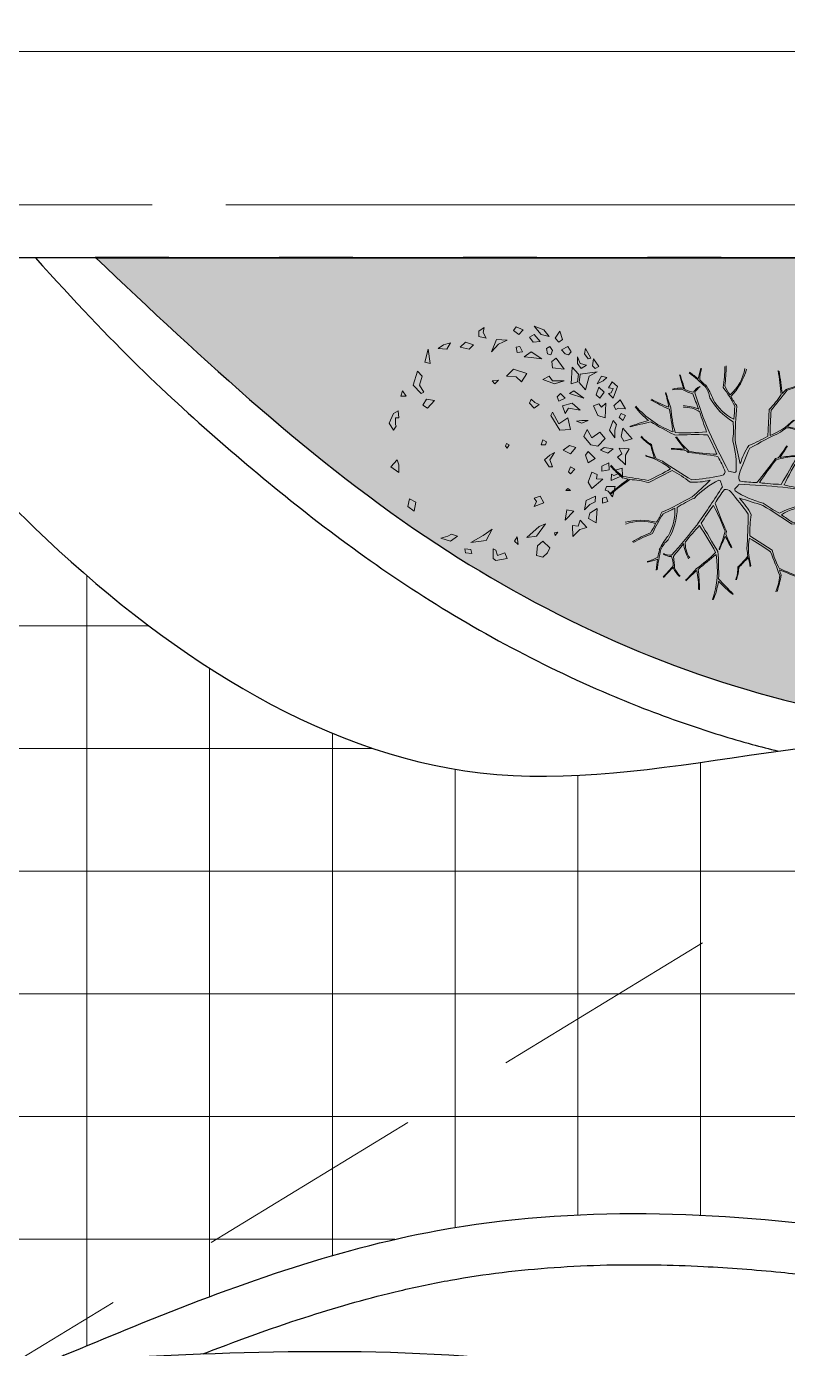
# Model space of a CAD drawing. Header units: inches. Extents: x -12 to 20935469, y -1604 to 24729220.
# Drawn here: x 20833690 to 20833764.4, y 24710626.2 to 24710755.5 of the extents above; entities that cross this region are included whole.
import ezdxf

# ---------------------------------------------------------------- set-up
doc = ezdxf.new("R2010")
doc.units = ezdxf.units.IN
doc.header["$LTSCALE"] = 0.03
doc.header["$MEASUREMENT"] = 0
for name, pattern in [('ACAD_ISO03W100', [30, 12, -18]), ('ACAD_ISO08W100', [36, 24, -3, 6, -3]), ('DASHED2', [0.375, 0.25, -0.125])]:
    doc.linetypes.add(name, pattern=pattern)
for name, color, linetype, lineweight in [('dimension', 250, 'Continuous', 0), ('Dot', 253, 'Continuous', 0), ('green_.25', 82, 'Continuous', 0), ('Grid Line', 252, 'Continuous', 18), ('Hatch', 253, 'Continuous', 15), ('hatch-1', 253, 'Continuous', 5), ('ILLUSTR-TREE', 74, 'Continuous', 0), ('wind.', 150, 'Continuous', 20)]:
    doc.layers.add(name, color=color, linetype=linetype, lineweight=lineweight)

# ---------------------------------------------------------------- blocks, each defined once
blk = doc.blocks.new('fff')
at = {"layer": 'Grid Line', "color": 252, "linetype": 'ACAD_ISO08W100', "lineweight": 9, "ltscale": 80, "true_color": 0x939598}
blk.add_line((20833096.95, 24724010.75), (20830726.15, 24724010.75), dxfattribs=at)
blk = doc.blocks.new('GRN1')
at = {"layer": 'ILLUSTR-TREE', "true_color": 0x30441d}
h = blk.add_hatch(color=89, dxfattribs=at)
h.paths.add_polyline_path([(0.2571, -0.0526), (0.2603, -0.0695), (0.2735, -0.0695), (0.2817, -0.0569), (0.2702, -0.059)])
h.paths.add_polyline_path([(0.2406, -0.0821), (0.2308, -0.0927), (0.2357, -0.1137), (0.2472, -0.1011)])
h.paths.add_polyline_path([(0.1897, 0.2148), (0.1848, 0.2064), (0.1914, 0.2), (0.2078, 0.2021)])
h.paths.add_polyline_path([(0.193, 0.1853), (0.1848, 0.1727), (0.1963, 0.1642), (0.2127, 0.1642), (0.1963, 0.1706)])
h.paths.add_polyline_path([(0.1864, 0.1053), (0.2012, 0.1032), (0.2094, 0.1137), (0.1831, 0.1327)])
h.paths.add_polyline_path([(0.2603, 0.0969), (0.2653, 0.0779), (0.285, 0.0611), (0.2768, 0.0842)])
h.paths.add_polyline_path([(0.2078, 0.08), (0.2242, 0.0547), (0.2127, 0.0379), (0.2111, 0.0547)])
h.paths.add_polyline_path([(0.2521, -0.0021), (0.2538, -0.0274), (0.2242, -0.04), (0.2423, -0.0232)])
h.paths.add_polyline_path([(0.2653, 0.0253), (0.2751, 0.0126), (0.2833, 0.019), (0.2768, 0.0358)])
h.paths.add_polyline_path([(0.2373, 0.0274), (0.2357, 0.019), (0.2226, 0.0211), (0.2242, 0.0337)])
h.paths.add_polyline_path([(0.2488, 0.0758), (0.2472, 0.059), (0.2587, 0.0505), (0.2653, 0.0611)])
h.paths.add_polyline_path([(0.2094, 0.1958), (0.2078, 0.1895), (0.2193, 0.1811), (0.2324, 0.1832)])
h.paths.add_polyline_path([(0.2291, 0.1263), (0.2193, 0.1348), (0.2176, 0.1432), (0.2242, 0.1495), (0.2373, 0.1411)])
h.paths.add_polyline_path([(0.2373, 0.099), (0.2275, 0.1053), (0.2176, 0.1011), (0.2193, 0.0927), (0.2324, 0.0905)])
h.paths.add_polyline_path([(0.2538, 0.1284), (0.2472, 0.12), (0.2571, 0.1116), (0.2735, 0.1221)])
h.paths.add_polyline_path([(0.1963, -0.1853), (0.1996, -0.1979), (0.2308, -0.1895)])
h.paths.add_polyline_path([(0.2456, -0.1369), (0.2308, -0.1453), (0.2324, -0.1663), (0.2406, -0.1537)])
h.paths.add_polyline_path([(0.0402, 0.1474), (0.0386, 0.1221), (0.0731, 0.1011), (0.0813, 0.1053), (0.0534, 0.12), (0.0682, 0.1411)])
h.paths.add_polyline_path([(0.0731, 0.278), (0.0616, 0.2716), (0.0698, 0.2632), (0.078, 0.2674)])
h.paths.add_polyline_path([(-0.2275, -0.0884), (-0.2226, -0.0526), (-0.1963, -0.0379), (-0.2111, -0.059)])
h.paths.add_polyline_path([(0.0205, 0.2527), (0.0386, 0.24), (0.0616, 0.2485), (0.0517, 0.2569), (0.0386, 0.2527)])
h.paths.add_polyline_path([(-0.2406, 0.099), (-0.2242, 0.0821), (-0.2357, 0.0695), (-0.2587, 0.0674), (-0.262, 0.0821), (-0.2521, 0.0927)])
h.paths.add_polyline_path([(-0.2324, 0.0232), (-0.2242, 0.0147), (-0.2143, 0.0211)])
h.paths.add_polyline_path([(-0.1307, 0.2358), (-0.1344, 0.2232), (-0.1226, 0.2231), (-0.1198, 0.2319)])
h.paths.add_polyline_path([(-0.1039, 0.2299), (-0.106, 0.2367), (-0.1191, 0.2474), (-0.0951, 0.2536), (-0.0951, 0.2327)])
h.paths.add_polyline_path([(-0.0555, 0.2396), (-0.0585, 0.2217), (-0.0467, 0.2215), (-0.0384, 0.2388)])
h.paths.add_polyline_path([(-0.0771, 0.224), (-0.1, 0.1981), (-0.0846, 0.1897), (-0.0609, 0.1985), (-0.0663, 0.2109), (-0.0766, 0.2096)])
h.paths.add_polyline_path([(-0.216, 0.0442), (-0.2127, 0.0674), (-0.1831, 0.0884), (-0.1897, 0.0737)])
h.paths.add_polyline_path([(-0.1421, 0.0611), (-0.1339, 0.0842), (-0.1174, 0.0758), (-0.1224, 0.0611), (-0.1306, 0.0674)])
h.paths.add_polyline_path([(-0.1812, 0.2081), (-0.1707, 0.1899), (-0.1581, 0.1935), (-0.1472, 0.2104)])
h.paths.add_polyline_path([(-0.2132, 0.1534), (-0.187, 0.1527), (-0.1886, 0.166), (-0.1749, 0.1708), (-0.1924, 0.186), (-0.1969, 0.1696)])
h.paths.add_polyline_path([(-0.15, 0.1808), (-0.1283, 0.1846), (-0.118, 0.2068), (-0.1309, 0.2058), (-0.1372, 0.1936)])
h.paths.add_polyline_path([(-0.1536, 0.1558), (-0.1749, 0.1348), (-0.1503, 0.139)])
h.paths.add_polyline_path([(-0.1043, 0.1474), (-0.1043, 0.1369), (-0.0994, 0.1411)])
h.paths.add_polyline_path([(-0.2028, 0.1179), (-0.2111, 0.1116), (-0.2045, 0.1095)])
h.paths.add_polyline_path([(-0.0205, 0.099), (-0.032, 0.0863), (-0.0485, 0.0969), (-0.0485, 0.1053), (-0.032, 0.099), (-0.014, 0.1095)])
h.paths.add_polyline_path([(0.0189, 0.2295), (0.0008, 0.2127), (0.0041, 0.1958), (0.0238, 0.179), (0.0402, 0.1874), (0.0205, 0.1979), (0.0337, 0.2169)])
h.paths.add_polyline_path([(-0.0287, 0.2064), (-0.0386, 0.1895), (-0.0205, 0.1832), (-0.0123, 0.1895)])
h.paths.add_polyline_path([(-0.0534, 0.1579), (-0.0649, 0.1474), (-0.06, 0.1432), (-0.0485, 0.1474)])
h.paths.add_polyline_path([(0.0178, 0.294), (0.0123, 0.2737), (0.0238, 0.2674), (0.0435, 0.2716)])
h.paths.add_polyline_path([(-0.0435, 0.278), (-0.0255, 0.259), (-0.0172, 0.2695), (-0.0041, 0.2632), (-0.0057, 0.2864), (-0.0205, 0.278)])
h.paths.add_polyline_path([(-0.0808, 0.244), (-0.0685, 0.2712), (-0.0515, 0.2704), (-0.056, 0.254), (-0.0646, 0.2603), (-0.0686, 0.2503), (-0.0653, 0.2447)])
h.paths.add_polyline_path([(0.0041, 0.0021), (-0.0041, -0.0021), (0.0008, -0.0063), (0.0074, -0.0042)])
h.paths.add_polyline_path([(0.0041, 0.0884), (0.0107, 0.0905), (0.0156, 0.0821), (0.0041, 0.0779)])
h.paths.add_polyline_path([(-0.0025, 0.16), (-0.0172, 0.1474), (-0.009, 0.1306), (0.0025, 0.1453)])
h.paths.add_polyline_path([(-0.0057, 0.2485), (-0.0156, 0.2358), (-0.009, 0.219), (-0.0025, 0.2274)])
h.paths.add_polyline_path([(0.0616, 0.1895), (0.055, 0.1748), (0.06, 0.1621), (0.0616, 0.1748)])
h.paths.add_polyline_path([(0.1634, 0.2337), (0.1552, 0.2253), (0.1486, 0.2106), (0.1667, 0.2211)])
h.paths.add_polyline_path([(0.1552, 0.1327), (0.1486, 0.1095), (0.1585, 0.0821), (0.1667, 0.0969), (0.1552, 0.1053)])
h.paths.add_polyline_path([(0.0994, 0.0737), (0.0912, 0.0611), (0.1027, 0.0505), (0.1125, 0.0547), (0.1043, 0.0632)])
h.paths.add_polyline_path([(0.1569, -0.0232), (0.1486, -0.0316), (0.1552, -0.0379)])
h.paths.add_polyline_path([(0.1536, 0.0316), (0.1651, 0.019), (0.1667, -0.0042), (0.1831, 0.0126), (0.1733, 0.0442)])
h.paths.add_polyline_path([(0.1027, 0.2316), (0.0682, 0.2295), (0.0731, 0.2127), (0.0961, 0.2021), (0.101, 0.2148), (0.0928, 0.2211)])
h.paths.add_polyline_path([(0.1289, 0.2274), (0.1142, 0.2169), (0.1224, 0.2085), (0.1404, 0.2148)])
h.paths.add_polyline_path([(0.0862, 0.1706), (0.0912, 0.1432), (0.078, 0.1348), (0.0961, 0.1284), (0.1027, 0.1516)])
h.paths.add_polyline_path([(0.1339, 0.1832), (0.1667, 0.1916), (0.1766, 0.2106), (0.1716, 0.1706), (0.1519, 0.1685)])
h.paths.add_polyline_path([(0.1257, 0.1453), (0.1142, 0.179), (0.1322, 0.1558)])
h.paths.add_polyline_path([(0.1536, 0.1642), (0.1486, 0.1495), (0.1881, 0.1516), (0.1716, 0.1663)])
h.paths.add_polyline_path([(0.1142, 0.1348), (0.1076, 0.12), (0.1174, 0.1158), (0.1257, 0.1242)])
h.paths.add_polyline_path([(0.0879, 0.2548), (0.0912, 0.2611), (0.0895, 0.278), (0.1109, 0.2653), (0.0961, 0.2506)])
h.paths.add_polyline_path([(0.1142, 0.2485), (0.1421, 0.259), (0.1536, 0.2464), (0.1388, 0.2379), (0.1371, 0.2485), (0.1273, 0.2443), (0.1257, 0.2379)])
h.paths.add_polyline_path([(-0.2521, -0.0084), (-0.2653, -0.0021), (-0.2702, -0.0295), (-0.2653, -0.0358), (-0.2423, -0.0358), (-0.2456, -0.0295), (-0.2587, -0.0253)])
h.paths.add_polyline_path([(-0.2538, -0.0863), (-0.2439, -0.0884), (-0.2423, -0.1032), (-0.2521, -0.1011)])
h.paths.add_polyline_path([(0.055, -0.2822), (0.0386, -0.2716), (0.0485, -0.2653), (0.0517, -0.2674), (0.0682, -0.2674), (0.0682, -0.259), (0.0846, -0.2611), (0.078, -0.2716)])
h.paths.add_polyline_path([(-0.1322, -0.219), (-0.1536, -0.2232), (-0.1421, -0.2379), (-0.124, -0.2337)])
h.paths.add_polyline_path([(-0.2176, -0.16), (-0.2242, -0.1369), (-0.2127, -0.12), (-0.2078, -0.1348), (-0.2127, -0.1432)])
h.paths.add_polyline_path([(-0.0485, -0.278), (-0.0616, -0.259), (-0.0435, -0.259), (-0.032, -0.2632)])
h.paths.add_polyline_path([(0.1289, -0.2), (0.1257, -0.2064), (0.1454, -0.2253), (0.1782, -0.2148), (0.1667, -0.2043), (0.1454, -0.2106)])
h.paths.add_polyline_path([(0.1191, -0.2548), (0.1322, -0.2506), (0.1191, -0.2422)])
h.paths.add_polyline_path([(0.1092, -0.1748), (0.0912, -0.1916), (0.0977, -0.2021), (0.1125, -0.1937)])
at = {"layer": 'ILLUSTR-TREE', "color": 89, "true_color": 0x30441d}
for p, q in [((-0.0057, 0.2864), (-0.0205, 0.278)), ((-0.0041, 0.2632), (-0.0057, 0.2864)), ((0.0178, 0.294), (0.0123, 0.2737)), ((0.0435, 0.2716), (0.0178, 0.294)), ((-0.1191, 0.2474), (-0.0951, 0.2536)), ((-0.0951, 0.2536), (-0.0951, 0.2327)), ((-0.0808, 0.244), (-0.0685, 0.2712)), ((-0.0646, 0.2603), (-0.0686, 0.2503)), ((-0.0685, 0.2712), (-0.0515, 0.2704)), ((-0.056, 0.254), (-0.0646, 0.2603)), ((-0.0515, 0.2704), (-0.056, 0.254)), ((-0.0205, 0.278), (-0.0435, 0.278)), ((-0.0435, 0.278), (-0.0255, 0.259)), ((-0.0255, 0.259), (-0.0172, 0.2695)), ((-0.0172, 0.2695), (-0.0041, 0.2632)), ((0.0123, 0.2737), (0.0238, 0.2674)), ((0.0386, 0.2527), (0.0205, 0.2527)), ((0.0205, 0.2527), (0.0386, 0.24)), ((0.0238, 0.2674), (0.0435, 0.2716)), ((0.0517, 0.2569), (0.0386, 0.2527)), ((0.0616, 0.2485), (0.0517, 0.2569)), ((0.0731, 0.278), (0.0616, 0.2716)), ((0.0616, 0.2716), (0.0698, 0.2632)), ((0.0698, 0.2632), (0.078, 0.2674)), ((0.078, 0.2674), (0.0731, 0.278)), ((0.0879, 0.2548), (0.0912, 0.2611)), ((0.0961, 0.2506), (0.0879, 0.2548)), ((0.0895, 0.278), (0.1109, 0.2653)), ((0.0912, 0.2611), (0.0895, 0.278)), ((0.1109, 0.2653), (0.0961, 0.2506)), ((0.1142, 0.2485), (0.1421, 0.259)), ((0.1421, 0.259), (0.1536, 0.2464)), ((-0.1307, 0.2358), (-0.1344, 0.2232)), ((-0.1344, 0.2232), (-0.1226, 0.2231)), ((-0.1198, 0.2319), (-0.1307, 0.2358)), ((-0.1226, 0.2231), (-0.1198, 0.2319)), ((-0.106, 0.2367), (-0.1191, 0.2474)), ((-0.1039, 0.2299), (-0.106, 0.2367)), ((-0.0951, 0.2327), (-0.1039, 0.2299)), ((-0.0771, 0.224), (-0.1, 0.1981)), ((-0.0653, 0.2447), (-0.0808, 0.244)), ((-0.0766, 0.2096), (-0.0771, 0.224)), ((-0.0686, 0.2503), (-0.0653, 0.2447)), ((-0.0555, 0.2396), (-0.0585, 0.2217)), ((-0.0585, 0.2217), (-0.0467, 0.2215)), ((-0.0384, 0.2388), (-0.0555, 0.2396)), ((-0.0467, 0.2215), (-0.0384, 0.2388)), ((-0.0057, 0.2485), (-0.0156, 0.2358)), ((-0.0156, 0.2358), (-0.009, 0.219)), ((-0.009, 0.219), (-0.0025, 0.2274)), ((-0.0025, 0.2274), (-0.0057, 0.2485)), ((0.0189, 0.2295), (0.0008, 0.2127)), ((0.0337, 0.2169), (0.0189, 0.2295)), ((0.0386, 0.24), (0.0616, 0.2485)), ((0.1027, 0.2316), (0.0682, 0.2295)), ((0.0682, 0.2295), (0.0731, 0.2127)), ((0.0928, 0.2211), (0.1027, 0.2316)), ((0.101, 0.2148), (0.0928, 0.2211)), ((0.1257, 0.2379), (0.1142, 0.2485)), ((0.1289, 0.2274), (0.1142, 0.2169)), ((0.1273, 0.2443), (0.1257, 0.2379)), ((0.1371, 0.2485), (0.1273, 0.2443)), ((0.1404, 0.2148), (0.1289, 0.2274)), ((0.1388, 0.2379), (0.1371, 0.2485)), ((0.1536, 0.2464), (0.1388, 0.2379)), ((0.1552, 0.2253), (0.1486, 0.2106)), ((0.1486, 0.2106), (0.1667, 0.2211)), ((0.1634, 0.2337), (0.1552, 0.2253)), ((0.1667, 0.2211), (0.1634, 0.2337)), ((-0.1472, 0.2104), (-0.1812, 0.2081)), ((-0.1812, 0.2081), (-0.1707, 0.1899)), ((-0.1707, 0.1899), (-0.1581, 0.1935)), ((-0.1581, 0.1935), (-0.1472, 0.2104)), ((-0.1372, 0.1936), (-0.15, 0.1808)), ((-0.1309, 0.2058), (-0.1372, 0.1936)), ((-0.118, 0.2068), (-0.1309, 0.2058)), ((-0.1283, 0.1846), (-0.118, 0.2068)), ((-0.1, 0.1981), (-0.0846, 0.1897)), ((-0.0846, 0.1897), (-0.0609, 0.1985)), ((-0.0663, 0.2109), (-0.0766, 0.2096)), ((-0.0609, 0.1985), (-0.0663, 0.2109)), ((-0.0287, 0.2064), (-0.0386, 0.1895)), ((-0.0386, 0.1895), (-0.0205, 0.1832)), ((-0.0123, 0.1895), (-0.0287, 0.2064)), ((-0.0205, 0.1832), (-0.0123, 0.1895)), ((0.0008, 0.2127), (0.0041, 0.1958)), ((0.0041, 0.1958), (0.0238, 0.179)), ((0.0205, 0.1979), (0.0337, 0.2169)), ((0.0402, 0.1874), (0.0205, 0.1979)), ((0.0616, 0.1895), (0.055, 0.1748)), ((0.0616, 0.1748), (0.0616, 0.1895)), ((0.0731, 0.2127), (0.0961, 0.2021)), ((0.0961, 0.2021), (0.101, 0.2148)), ((0.1142, 0.2169), (0.1224, 0.2085)), ((0.1224, 0.2085), (0.1404, 0.2148)), ((0.1339, 0.1832), (0.1667, 0.1916)), ((0.1667, 0.1916), (0.1766, 0.2106)), ((0.1766, 0.2106), (0.1716, 0.1706)), ((0.1897, 0.2148), (0.1848, 0.2064)), ((0.1848, 0.2064), (0.1914, 0.2)), ((0.2078, 0.2021), (0.1897, 0.2148)), ((0.1914, 0.2), (0.2078, 0.2021)), ((0.2094, 0.1958), (0.2078, 0.1895)), ((0.2078, 0.1895), (0.2193, 0.1811)), ((0.2324, 0.1832), (0.2094, 0.1958)), ((-0.1969, 0.1696), (-0.2132, 0.1534)), ((-0.1924, 0.186), (-0.1969, 0.1696)), ((-0.1749, 0.1708), (-0.1924, 0.186)), ((-0.1886, 0.166), (-0.1749, 0.1708)), ((-0.187, 0.1527), (-0.1886, 0.166)), ((-0.15, 0.1808), (-0.1283, 0.1846)), ((-0.0534, 0.1579), (-0.0649, 0.1474)), ((-0.0485, 0.1474), (-0.0534, 0.1579)), ((-0.0025, 0.16), (-0.0172, 0.1474)), ((0.0025, 0.1453), (-0.0025, 0.16)), ((0.0238, 0.179), (0.0402, 0.1874)), ((0.055, 0.1748), (0.06, 0.1621)), ((0.06, 0.1621), (0.0616, 0.1748)), ((0.1027, 0.1516), (0.0862, 0.1706)), ((0.0862, 0.1706), (0.0912, 0.1432)), ((0.1142, 0.179), (0.1322, 0.1558)), ((0.1257, 0.1453), (0.1142, 0.179)), ((0.1519, 0.1685), (0.1339, 0.1832)), ((0.1536, 0.1642), (0.1486, 0.1495)), ((0.1716, 0.1706), (0.1519, 0.1685)), ((0.1716, 0.1663), (0.1536, 0.1642)), ((0.1881, 0.1516), (0.1716, 0.1663)), ((0.193, 0.1853), (0.1848, 0.1727)), ((0.1848, 0.1727), (0.1963, 0.1642)), ((0.1963, 0.1706), (0.193, 0.1853)), ((0.2127, 0.1642), (0.1963, 0.1706)), ((0.1963, 0.1642), (0.2127, 0.1642)), ((0.2193, 0.1811), (0.2324, 0.1832)), ((-0.2132, 0.1534), (-0.187, 0.1527)), ((-0.1536, 0.1558), (-0.1749, 0.1348)), ((-0.1749, 0.1348), (-0.1503, 0.139)), ((-0.1503, 0.139), (-0.1536, 0.1558)), ((-0.0994, 0.1411), (-0.1043, 0.1474)), ((-0.1043, 0.1474), (-0.1043, 0.1369)), ((-0.1043, 0.1369), (-0.0994, 0.1411)), ((-0.0649, 0.1474), (-0.06, 0.1432)), ((-0.06, 0.1432), (-0.0485, 0.1474)), ((-0.0172, 0.1474), (-0.009, 0.1306)), ((-0.009, 0.1306), (0.0025, 0.1453)), ((0.0402, 0.1474), (0.0386, 0.1221)), ((0.0682, 0.1411), (0.0402, 0.1474)), ((0.0534, 0.12), (0.0682, 0.1411)), ((0.0912, 0.1432), (0.078, 0.1348)), ((0.078, 0.1348), (0.0961, 0.1284)), ((0.0961, 0.1284), (0.1027, 0.1516)), ((0.1142, 0.1348), (0.1076, 0.12)), ((0.1257, 0.1242), (0.1142, 0.1348)), ((0.1322, 0.1558), (0.1257, 0.1453)), ((0.1486, 0.1495), (0.1881, 0.1516)), ((0.1552, 0.1327), (0.1486, 0.1095)), ((0.1552, 0.1053), (0.1552, 0.1327)), ((0.2094, 0.1137), (0.1831, 0.1327)), ((0.1831, 0.1327), (0.1864, 0.1053)), ((0.2176, 0.1432), (0.2242, 0.1495)), ((0.2193, 0.1348), (0.2176, 0.1432)), ((0.2291, 0.1263), (0.2193, 0.1348)), ((0.2242, 0.1495), (0.2373, 0.1411)), ((0.2373, 0.1411), (0.2291, 0.1263)), ((0.2538, 0.1284), (0.2472, 0.12)), ((0.2735, 0.1221), (0.2538, 0.1284)), ((-0.2521, 0.0927), (-0.2406, 0.099)), ((-0.2406, 0.099), (-0.2242, 0.0821)), ((-0.2028, 0.1179), (-0.2111, 0.1116)), ((-0.2111, 0.1116), (-0.2045, 0.1095)), ((-0.2045, 0.1095), (-0.2028, 0.1179)), ((-0.0485, 0.1053), (-0.032, 0.099)), ((-0.0485, 0.0969), (-0.0485, 0.1053)), ((-0.032, 0.0863), (-0.0485, 0.0969)), ((-0.032, 0.099), (-0.014, 0.1095)), ((-0.0205, 0.099), (-0.032, 0.0863)), ((-0.014, 0.1095), (-0.0205, 0.099)), ((0.0386, 0.1221), (0.0731, 0.1011)), ((0.0813, 0.1053), (0.0534, 0.12)), ((0.0731, 0.1011), (0.0813, 0.1053)), ((0.1076, 0.12), (0.1174, 0.1158)), ((0.1174, 0.1158), (0.1257, 0.1242)), ((0.1486, 0.1095), (0.1585, 0.0821)), ((0.1667, 0.0969), (0.1552, 0.1053)), ((0.1585, 0.0821), (0.1667, 0.0969)), ((0.1864, 0.1053), (0.2012, 0.1032)), ((0.2012, 0.1032), (0.2094, 0.1137)), ((0.2275, 0.1053), (0.2176, 0.1011)), ((0.2176, 0.1011), (0.2193, 0.0927)), ((0.2373, 0.099), (0.2275, 0.1053)), ((0.2324, 0.0905), (0.2373, 0.099)), ((0.2472, 0.12), (0.2571, 0.1116)), ((0.2571, 0.1116), (0.2735, 0.1221)), ((0.2768, 0.0842), (0.2603, 0.0969)), ((0.2603, 0.0969), (0.2653, 0.0779)), ((-0.262, 0.0821), (-0.2521, 0.0927)), ((-0.2587, 0.0674), (-0.262, 0.0821)), ((-0.2357, 0.0695), (-0.2587, 0.0674)), ((-0.2242, 0.0821), (-0.2357, 0.0695)), ((-0.1897, 0.0737), (-0.216, 0.0442)), ((-0.216, 0.0442), (-0.2127, 0.0674)), ((-0.2127, 0.0674), (-0.1831, 0.0884)), ((-0.1831, 0.0884), (-0.1897, 0.0737)), ((-0.1421, 0.0611), (-0.1339, 0.0842)), ((-0.1306, 0.0674), (-0.1421, 0.0611)), ((-0.1339, 0.0842), (-0.1174, 0.0758)), ((-0.1224, 0.0611), (-0.1306, 0.0674)), ((-0.1174, 0.0758), (-0.1224, 0.0611)), ((0.0041, 0.0884), (0.0107, 0.0905)), ((0.0041, 0.0779), (0.0041, 0.0884)), ((0.0156, 0.0821), (0.0041, 0.0779)), ((0.0107, 0.0905), (0.0156, 0.0821)), ((0.0994, 0.0737), (0.0912, 0.0611)), ((0.1043, 0.0632), (0.0994, 0.0737)), ((0.1125, 0.0547), (0.1043, 0.0632)), ((0.2111, 0.0547), (0.2078, 0.08)), ((0.2078, 0.08), (0.2242, 0.0547)), ((0.2193, 0.0927), (0.2324, 0.0905)), ((0.2488, 0.0758), (0.2472, 0.059)), ((0.2653, 0.0611), (0.2488, 0.0758)), ((0.2653, 0.0779), (0.285, 0.0611)), ((0.285, 0.0611), (0.2768, 0.0842)), ((0.0912, 0.0611), (0.1027, 0.0505)), ((0.1027, 0.0505), (0.1125, 0.0547)), ((0.1733, 0.0442), (0.1536, 0.0316)), ((0.1536, 0.0316), (0.1651, 0.019)), ((0.1831, 0.0126), (0.1733, 0.0442)), ((0.2127, 0.0379), (0.2111, 0.0547)), ((0.2242, 0.0547), (0.2127, 0.0379)), ((0.2226, 0.0211), (0.2242, 0.0337)), ((0.2242, 0.0337), (0.2373, 0.0274)), ((0.2472, 0.059), (0.2587, 0.0505)), ((0.2587, 0.0505), (0.2653, 0.0611)), ((0.2768, 0.0358), (0.2653, 0.0253)), ((0.2833, 0.019), (0.2768, 0.0358)), ((-0.2143, 0.0211), (-0.2324, 0.0232)), ((-0.2324, 0.0232), (-0.2242, 0.0147)), ((-0.2242, 0.0147), (-0.2143, 0.0211)), ((0.0041, 0.0021), (-0.0041, -0.0021)), ((0.0074, -0.0042), (0.0041, 0.0021)), ((0.1651, 0.019), (0.1667, -0.0042)), ((0.1667, -0.0042), (0.1831, 0.0126)), ((0.2357, 0.019), (0.2226, 0.0211)), ((0.2373, 0.0274), (0.2357, 0.019)), ((0.2653, 0.0253), (0.2751, 0.0126)), ((0.2751, 0.0126), (0.2833, 0.019)), ((-0.2653, -0.0021), (-0.2702, -0.0295)), ((-0.2702, -0.0295), (-0.2653, -0.0358)), ((-0.2521, -0.0084), (-0.2653, -0.0021)), ((-0.2587, -0.0253), (-0.2521, -0.0084)), ((-0.2456, -0.0295), (-0.2587, -0.0253)), ((-0.2423, -0.0358), (-0.2456, -0.0295)), ((-0.0041, -0.0021), (0.0008, -0.0063)), ((0.0008, -0.0063), (0.0074, -0.0042)), ((0.1569, -0.0232), (0.1486, -0.0316)), ((0.1552, -0.0379), (0.1569, -0.0232)), ((0.2242, -0.04), (0.2423, -0.0232)), ((0.2538, -0.0274), (0.2242, -0.04)), ((0.2423, -0.0232), (0.2521, -0.0021)), ((0.2521, -0.0021), (0.2538, -0.0274)), ((-0.2653, -0.0358), (-0.2423, -0.0358)), ((-0.2275, -0.0884), (-0.2226, -0.0526)), ((-0.2111, -0.059), (-0.2275, -0.0884)), ((-0.2226, -0.0526), (-0.1963, -0.0379)), ((-0.1963, -0.0379), (-0.2111, -0.059)), ((0.1486, -0.0316), (0.1552, -0.0379)), ((0.2702, -0.059), (0.2571, -0.0526)), ((0.2571, -0.0526), (0.2603, -0.0695)), ((0.2817, -0.0569), (0.2702, -0.059)), ((0.2735, -0.0695), (0.2817, -0.0569)), ((-0.2521, -0.1011), (-0.2538, -0.0863)), ((-0.2538, -0.0863), (-0.2439, -0.0884)), ((-0.2439, -0.0884), (-0.2423, -0.1032)), ((0.2406, -0.0821), (0.2308, -0.0927)), ((0.2308, -0.0927), (0.2357, -0.1137)), ((0.2472, -0.1011), (0.2406, -0.0821)), ((0.2603, -0.0695), (0.2735, -0.0695)), ((-0.2423, -0.1032), (-0.2521, -0.1011)), ((-0.2242, -0.1369), (-0.2127, -0.12)), ((-0.2127, -0.12), (-0.2078, -0.1348)), ((0.2357, -0.1137), (0.2472, -0.1011)), ((-0.2176, -0.16), (-0.2242, -0.1369)), ((-0.2127, -0.1432), (-0.2176, -0.16)), ((-0.2078, -0.1348), (-0.2127, -0.1432)), ((0.2456, -0.1369), (0.2308, -0.1453)), ((0.2308, -0.1453), (0.2324, -0.1663)), ((0.2324, -0.1663), (0.2406, -0.1537)), ((0.2406, -0.1537), (0.2456, -0.1369)), ((0.1092, -0.1748), (0.0912, -0.1916)), ((0.1125, -0.1937), (0.1092, -0.1748)), ((0.2308, -0.1895), (0.1963, -0.1853)), ((0.1963, -0.1853), (0.1996, -0.1979)), ((-0.1322, -0.219), (-0.1536, -0.2232)), ((-0.124, -0.2337), (-0.1322, -0.219)), ((0.0912, -0.1916), (0.0977, -0.2021)), ((0.0977, -0.2021), (0.1125, -0.1937)), ((0.1289, -0.2), (0.1257, -0.2064)), ((0.1257, -0.2064), (0.1454, -0.2253)), ((0.1454, -0.2106), (0.1289, -0.2)), ((0.1667, -0.2043), (0.1454, -0.2106)), ((0.1454, -0.2253), (0.1782, -0.2148)), ((0.1782, -0.2148), (0.1667, -0.2043)), ((0.1996, -0.1979), (0.2308, -0.1895)), ((-0.1536, -0.2232), (-0.1421, -0.2379)), ((-0.1421, -0.2379), (-0.124, -0.2337)), ((0.1191, -0.2422), (0.1191, -0.2548)), ((0.1322, -0.2506), (0.1191, -0.2422)), ((0.1191, -0.2548), (0.1322, -0.2506)), ((-0.0616, -0.259), (-0.0435, -0.259)), ((-0.0485, -0.278), (-0.0616, -0.259)), ((-0.032, -0.2632), (-0.0485, -0.278)), ((-0.0435, -0.259), (-0.032, -0.2632)), ((0.0386, -0.2716), (0.0485, -0.2653)), ((0.055, -0.2822), (0.0386, -0.2716)), ((0.0485, -0.2653), (0.0517, -0.2674)), ((0.0517, -0.2674), (0.0682, -0.2674)), ((0.078, -0.2716), (0.055, -0.2822)), ((0.0682, -0.259), (0.0846, -0.2611)), ((0.0682, -0.2674), (0.0682, -0.259)), ((0.0846, -0.2611), (0.078, -0.2716))]:
    blk.add_line(p, q, dxfattribs=at)
blk = doc.blocks.new('T13')
for p, q in [((0.428, 0.593), (0.428, 0.593)), ((0.564, 0.201), (0.708, 0.425)), ((-0.438, 0.382), (-0.704, 0.395)), ((-0.709, 0.069), (-0.709, 0.068)), ((0.313, -0.654), (0.314, -0.654))]:
    blk.add_line(p, q)
blk.add_lwpolyline([(0.427, -1.05, -0.126142), (0.426, -0.734, 0.03539), (0.327, -0.681, 0.025442), (0.171, -0.378, 0.018467), (0.006, -0.197, -0.070709), (0.025, -0.398, 0.036684), (-0.094, -0.576), (0.029, -0.813, 0.055374), (-0.001, -1.003, 0.015419), (0.146, -1.196, 0.015419)], format="xyb")
for centre, radius, start, end in [((0.544, 1.271), 0.997, 188.7058, 199.8279), ((0.487, 1.309), 0.939, 191.4363, 219.4054), ((2.092, 2.555), 2.776, 211.5979, 215.8713), ((0.608, 1.597), 0.999, 209.5693, 220.5893), ((-1.992, 1.559), 1.94, 341.6031, 346.0626), ((1.959, 0.54), 2.134, 165.0867, 169.3971), ((-0.172, 0.689), 0.417, 57.2831, 70.5415), ((-0.101, 0.801), 0.295, 55.7919, 76.1738), ((-2.445, 1.733), 2.609, 344.4829, 347.6524), ((1.593, 0.768), 1.537, 164.7926, 170.4991), ((-1.853, 0.308), 2.214, 16.7515, 22.1702), ((-1.336, 0.436), 1.696, 21.0828, 24.7967), ((1.08, 0.32), 1.105, 133.2252, 138.9211), ((0.637, 0.8), 0.446, 134.2559, 149.009), ((-0.867, -0.717), 1.716, 73.986, 80.5441), ((-1.66, -3.154), 4.262, 72.5672, 75.4116), ((-4.885, 2.598), 5.014, 337.9162, 340.5525), ((1.254, 0.291), 1.533, 155.2685, 164.6643), ((0.545, 1.325), 0.568, 210.069, 222.0712), ((0.275, 1.142), 0.231, 204.7952, 206.8355), ((-0.132, 0.758), 0.348, 54.0156, 54.654), ((4.614, -0.037), 4.575, 167.6308, 172.856), ((0.255, 1.121), 0.203, 209.038, 235.4044), ((-7.207, 2.044), 7.413, 350.2155, 351.4641), ((0.215, 0.819), 0.155, 87.3146, 119.155), ((0.229, 0.82), 0.148, 91.5584, 124.1588), ((-0.004, 0.92), 0.273, 339.3563, 5.467), ((0.931, 1.199), 0.697, 194.0874, 200.3062), ((-0.322, 0.9), 0.603, 349.9787, 5.4953), ((-1.136, 2.054), 1.969, 322.1847, 328.3706), ((-0.499, 1.607), 1.205, 321.3001, 330.841), ((-0.115, 0.911), 0.434, 190.6007, 207.3466), ((-0.185, 0.898), 0.356, 190.4335, 211.331), ((2.195, 2.326), 2.94, 208.7548, 214.1059), ((-0.133, 0.647), 0.251, 24.7539, 64.6899), ((-0.348, 0.394), 0.593, 40.7586, 56.4721), ((0.897, 0.817), 0.645, 179.3917, 209.4521), ((-0.7, 0.704), 1.129, 356.076, 7.2625), ((0.982, 0.806), 0.543, 174.9586, 186.2056), ((0.268, 1.342), 0.636, 285.7899, 314.5476), ((0.345, 1.206), 0.469, 281.9294, 319.6866), ((0.284, 0.99), 1.264, 192.0056, 199.7094), ((-0.29, 0.846), 0.664, 189.447, 203.9688), ((-7.954, 2.442), 7.652, 345.8988, 346.931), ((0.332, 0.449), 0.862, 162.2444, 171.9735), ((-2.88, -4.306), 5.64, 58.7399, 62.0811), ((1.461, 3.425), 3.207, 238.3111, 243.9484), ((-7.207, 2.044), 7.413, 348.3218, 349.9921), ((0.756, 0.787), 0.485, 179.0591, 213.5916), ((1.238, 0.699), 0.797, 177.7287, 185.8361), ((-2.696, 2.116), 3.934, 335.6554, 339.189), ((-16.294, 7.516), 18.574, 337.7977, 338.5026), ((-1.361, -0.003), 0.727, 46.8401, 51.2834), ((7.521, 10.863), 13.291, 230.7052, 231.8125), ((-1.049, 0.176), 0.646, 20.6684, 45.6115), ((-0.021, 1.104), 0.734, 218.4282, 225.7889), ((0.143, 1.028), 0.808, 214.5859, 219.8976), ((-1.14, -0.69), 1.494, 51.9536, 57.6458), ((-2.181, -2.425), 3.524, 56.2728, 58.4632), ((9.351, 1.792), 9.661, 186.7632, 187.6443), ((0.695, 0.725), 0.932, 184.3684, 196.1636), ((9.043, -0.28), 9.005, 174.8238, 177.6274), ((3.164, -1.329), 3.345, 144.4125, 150.2422), ((-1.673, 1.981), 2.498, 324.16, 327.1682), ((-0.466, -3.399), 3.934, 95.6554, 99.189), ((1.657, -17.875), 18.574, 97.7977, 98.5026), ((-1.324, -0.218), 0.871, 44.6875, 57.3652), ((-0.449, 3.055), 2.651, 264.6412, 270.0914), ((3.652, 2.474), 4.572, 205.4372, 209.8163), ((3.15, 1.541), 3.531, 197.3863, 197.8324), ((-2.549, -2.784), 3.998, 49.8987, 54.2252), ((1.705, 2.857), 3.058, 231.4605, 236.7593), ((-1.625, 0.542), 1.672, 351.6597, 359.072), ((-0.503, 0.894), 0.926, 322.7918, 334.8087), ((2.884, -1.126), 2.651, 144.6412, 150.0914), ((0.487, 1.268), 0.871, 284.6875, 297.3652), ((5.661, -11.931), 13.291, 110.7052, 111.8125), ((0.692, 1.193), 0.727, 286.8401, 291.2834), ((0.73, -0.728), 1.264, 72.0056, 79.7094), ((0.892, -0.159), 0.664, 69.447, 83.9688), ((-1.694, -0.357), 1.458, 22.0617, 30.4653), ((-0.983, 0.266), 1.01, 350.8974, 0.4845), ((-0.595, 0.53), 0.852, 325.9263, 346.7063), ((3.383, -0.792), 3.319, 160.2028, 164.4346), ((-1.199, -0.31), 0.469, 41.9294, 79.6866), ((-1.278, -0.445), 0.636, 45.7899, 74.5476), ((0.045, 0.794), 0.718, 237.2581, 253.4365), ((1.067, 3.242), 3.341, 245.5712, 250.4573), ((2.289, -2.532), 3.341, 125.5712, 130.4573), ((0.68, -0.423), 0.718, 117.2581, 133.4365), ((0.331, -4.387), 4.572, 85.4372, 89.8163), ((0.552, 1.659), 1.458, 262.0617, 270.4653), ((0.691, 0.834), 0.646, 260.6684, 285.6115), ((0.833, -0.625), 0.808, 94.5859, 99.8976), ((0.237, -0.499), 0.862, 42.2444, 51.9735), ((0.981, -0.521), 0.734, 98.4282, 105.7889), ((6.106, 5.68), 7.652, 225.8988, 226.931), ((-1.171, 0.442), 0.543, 294.9586, 306.2056), ((-0.241, -0.964), 1.129, 116.076, 127.2625), ((-1.206, 0.717), 0.797, 297.7287, 305.8361), ((-1.137, 0.362), 0.645, 299.3917, 329.4521), ((-1.041, 0.256), 0.485, 299.0591, 333.5916), ((-0.413, 3.399), 3.345, 264.4125, 270.2422), ((-0.861, -2.445), 2.498, 84.16, 87.1682), ((-0.504, -0.889), 0.926, 82.7918, 94.8087), ((-0.987, 3.32), 3.319, 280.2028, 284.4346), ((-0.143, -0.786), 0.852, 85.9263, 106.7063), ((0.186, -0.04), 0.272, 161.0905, 174.0917), ((-0.115, 0.03), 0.047, 22.2078, 46.2598), ((-0.027, 0.15), 0.0608, 247.4125, 313.0745), ((-0.114, -0.128), 0.272, 41.0905, 54.0917), ((0.098, 0.098), 0.047, 262.2078, 286.2598), ((0.156, -0.038), 0.0587, 126.0856, 194.4014), ((-0.014, 1.345), 1.494, 291.9536, 297.6458), ((-0.995, 3.114), 3.524, 296.2728, 298.4632), ((0.884, -0.275), 0.356, 70.4335, 91.331), ((0.861, -0.343), 0.434, 70.6007, 87.3466), ((-1.888, 3.027), 4.262, 312.5672, 315.4116), ((-0.173, 1.123), 1.716, 313.986, 320.5441), ((-1.124, -1.242), 1.205, 81.3001, 90.841), ((-1.192, -2.016), 1.969, 82.1847, 88.3706), ((-4.26, 7.966), 9.005, 294.8238, 297.6274), ((0.361, -1.684), 1.672, 111.6597, 119.072), ((-3.308, 0.042), 3.058, 351.4605, 356.7593), ((3.704, -0.821), 3.998, 169.8987, 174.2252), ((0.28, -0.99), 1.01, 110.8974, 120.4845), ((-0.092, -0.099), 0.0543, 2.868, 77.619), ((-3.323, -0.703), 3.341, 5.5712, 10.4573), ((0.05, -0.12), 0.047, 142.2078, 166.2598), ((0.771, 0.264), 0.852, 205.9263, 226.7063), ((-0.04, 0.175), 0.272, 281.0905, 294.0917), ((-4.75, -7.679), 9.005, 54.8238, 57.6274), ((0.736, 0.731), 1.01, 230.8974, 240.4845), ((-1.123, 3.612), 3.998, 289.8987, 294.2252), ((1.636, -2.892), 3.058, 111.4605, 116.7593), ((-2.275, 4.66), 5.64, 298.7399, 302.0811), ((0.294, -0.951), 0.932, 64.3684, 76.1636), ((-0.226, -3.485), 3.531, 77.3863, 77.8324), ((-3.11, -8.981), 9.661, 66.7632, 67.6443), ((0.931, -3.051), 2.94, 88.7548, 94.1059), ((0.905, -1.063), 0.939, 71.4363, 99.4054), ((0.843, -1.094), 0.997, 68.7058, 79.8279), ((0.678, -1.764), 2.214, 136.7515, 142.1702), ((-1.486, 0.201), 0.697, 314.0874, 320.3062), ((-0.6, -0.734), 0.603, 109.9787, 125.4953), ((-0.776, -0.469), 0.273, 99.3563, 125.467), ((-2.257, 4.009), 4.575, 287.6308, 292.856), ((1.852, -7.27), 7.413, 108.3218, 109.9921), ((-3.678, -0.454), 3.207, 358.3111, 3.9484), ((5.188, -0.347), 5.64, 178.7399, 182.0811), ((1.296, 1.149), 1.672, 231.6597, 239.072), ((2.25, -2.965), 3.207, 118.3111, 123.9484), ((-0.361, -1.219), 1.533, 35.2685, 44.6643), ((4.706, 2.945), 5.014, 217.9162, 220.5525), ((-0.799, 0.769), 1.105, 253.2252, 258.9211), ((-0.993, 0.146), 0.446, 254.2559, 269.009), ((0.309, -1.38), 1.696, 141.0828, 144.7967), ((-0.798, -0.229), 0.155, 207.3146, 239.155), ((-0.807, -0.218), 0.148, 211.5584, 244.1588), ((-1.401, -0.196), 0.568, 330.069, 342.0712), ((-1.08, -0.345), 0.203, 329.038, 355.4044), ((1.852, -7.27), 7.413, 110.2155, 111.4641), ((-0.149, -0.504), 0.593, 160.7586, 176.4721), ((-0.475, -0.444), 0.251, 144.7539, 184.6899), ((-3.95, 1.92), 4.572, 325.4372, 329.8163), ((1.04, 0.002), 0.926, 202.7918, 214.8087), ((-2.325, -3.965), 4.575, 47.6308, 52.856), ((5.388, 5.233), 7.413, 228.3218, 229.9921), ((-0.498, -1.954), 2.134, 45.0867, 49.3971), ((1.181, -3.077), 2.776, 91.5979, 95.8713), ((1.093, -1.312), 0.999, 89.5693, 100.5893), ((2.36, 0.958), 1.94, 221.6031, 226.0626), ((-1.444, 0.99), 1.537, 284.7926, 290.4991), ((-0.26, -2.99), 2.609, 104.4829, 107.6524), ((-1.108, -0.338), 0.231, 324.7952, 326.8355), ((-0.625, -0.493), 0.295, 175.7919, 196.1738), ((-0.572, -0.498), 0.348, 174.0156, 174.654), ((-0.492, -0.499), 0.417, 177.2831, 190.5415), ((-0.957, 0.234), 0.932, 304.3684, 316.1636), ((-6.209, 7.197), 9.661, 306.7632, 307.6443), ((3.209, -0.682), 3.524, 176.2728, 178.4632), ((1.186, -0.648), 1.494, 171.9536, 177.6458), ((-2.891, 1.952), 3.531, 317.3863, 317.8324), ((0.273, -1.172), 0.645, 59.3917, 89.4521), ((0.641, -0.195), 0.251, 264.7539, 304.6899), ((0.53, 0.118), 0.593, 280.7586, 296.4721), ((5.388, 5.233), 7.413, 230.2155, 231.4641), ((0.758, -0.3), 0.295, 295.7919, 316.1738), ((0.697, -0.182), 0.417, 297.2831, 310.5415), ((-1.429, 1.421), 2.134, 285.0867, 289.3971), ((-0.336, -2.51), 1.94, 101.6031, 106.0626), ((-1.669, -0.278), 0.999, 329.5693, 340.5893), ((-3.241, 0.529), 2.776, 331.5979, 335.8713), ((-1.359, -0.239), 0.939, 311.4363, 339.4054), ((-0.861, 0.935), 1.533, 275.2685, 284.6643), ((0.211, -5.535), 5.014, 97.9162, 100.5525), ((-3.094, 0.732), 2.94, 328.7548, 334.1059), ((0.39, -1.002), 0.646, 140.6684, 165.6115), ((-2.403, -1.922), 2.651, 24.6412, 30.0914), ((0.317, -1.035), 0.485, 59.0591, 93.5916), ((2.566, 0.471), 2.498, 204.16, 207.1682), ((0.954, -0.158), 0.603, 229.9787, 245.4953), ((0.813, -0.443), 0.273, 219.3563, 245.467), ((0.61, -0.595), 0.148, 331.5584, 4.1588), ((0.616, -0.583), 0.155, 327.3146, 359.155), ((0.889, -1.121), 0.568, 90.069, 102.0712), ((0.857, -0.769), 0.203, 89.038, 115.4044), ((-0.117, -1.751), 1.537, 44.7926, 50.4991), ((2.738, 1.264), 2.609, 224.4829, 227.6524), ((0.865, -0.796), 0.231, 84.7952, 86.8355), ((0.736, -0.252), 0.348, 294.0156, 294.654), ((3.58, 0.134), 4.262, 192.5672, 195.4116), ((-0.666, -0.615), 0.356, 310.4335, 331.331), ((-0.713, -0.561), 0.434, 310.6007, 327.3466), ((-0.537, 0.057), 0.862, 282.2444, 291.9735), ((1.88, -8.115), 7.652, 105.8988, 106.931), ((-0.928, -0.576), 0.734, 338.4282, 345.7889), ((-0.944, -0.396), 0.808, 334.5859, 339.8976), ((0.974, 0.268), 1.129, 236.076, 247.2625), ((0.886, -0.889), 0.469, 161.9294, 199.6866), ((0.221, -1.24), 0.543, 54.9586, 66.2056), ((2.361, -0.03), 1.969, 202.1847, 208.3706), ((1.207, 1.464), 2.214, 256.7515, 262.1702), ((0.587, -1.393), 0.697, 74.0874, 80.3062), ((0.388, -0.939), 0.446, 14.2559, 29.009), ((-0.248, -1.082), 1.105, 13.2252, 18.9211), ((1.06, 0.952), 1.696, 261.0828, 264.7967), ((-1.354, -0.17), 0.997, 308.7058, 319.8279), ((1.073, -0.399), 1.716, 193.986, 200.5441), ((-13.149, 1.076), 13.291, 350.7052, 351.8125), ((1.656, -0.358), 1.205, 201.3001, 210.841), ((0.701, -1.183), 0.727, 166.8401, 171.2834), ((14.67, 10.366), 18.574, 217.7977, 218.5026), ((-0.569, -0.68), 0.664, 309.447, 323.9688), ((-0.981, -0.255), 1.264, 312.0056, 319.7094)]:
    blk.add_arc(centre, radius, start, end)

msp = doc.modelspace()

# ---------------------------------------------------------------- hatches: boundary and pattern name
at = {"layer": 'green_.25', "lineweight": 18}
h = msp.add_hatch(dxfattribs=at)
h.set_pattern_fill('AR-SAND', color=256, scale=5, angle=360)
h.set_pattern_definition([(37.5, (-9748.9194, 3429.13), (-0.3149667905, 9.634118845), [0, -7.6, 0, -8.5, 0, -8.125]), (7.5, (-9748.92, 3429.13), (8.8488835263, 14.110730326), [0, -4.1, 0, -6.85, 0, -2.625]), (327.5, (-9755.0694, 3429.13), (15.5707093088, 0.0282952677), [0, -2.5, 0, -9, 0, -11.75]), (317.5, (-9755.07, 3429.13), (15.030633023, 4.3883778247), [0, -1.25, 0, -5.9, 0, -6.75])])
edge = h.paths.add_edge_path()
edge.add_line((20833875.89, 24710722.84), (20833865.89, 24710723))
edge.add_line((20833865.89, 24710723), (20833865.89, 24710732.84))
edge.add_line((20833865.89, 24710732.84), (20833696.74, 24710732.84))
edge.add_spline(control_points=[(20833696.74, 24710732.84), (20833707.33, 24710722.84), (20833727.57, 24710703.75), (20833762.29, 24710688.02), (20833796.73, 24710685.21), (20833823.14, 24710671.73), (20833842.86, 24710654.13), (20833860.23, 24710630.35), (20833868.52, 24710605.39), (20833870.11, 24710575.51), (20833866.93, 24710555.09), (20833853.41, 24710524.91), (20833833.79, 24710487.72), (20833816.12, 24710454.51), (20833800.8, 24710427.81), (20833805.44, 24710410.89), (20833816.12, 24710391.54), (20833826.05, 24710383.23), (20833832.48, 24710377.85)], knot_values=[0.017867, 0.017867, 0.017867, 0.017867, 43.554295, 83.160196, 111.305698, 146.347364, 169.598441, 190.192176, 234.215213, 245.626706, 279.999401, 294.635057, 344.735937, 406.07088, 407.706442, 436.81212, 450.261859, 474.954763, 474.954763, 474.954763, 474.954763], degree=3, periodic=0)
edge.add_line((20833832.48, 24710377.85), (20833865.89, 24710377.85))
edge.add_line((20833865.89, 24710377.85), (20833865.89, 24710388.84))
edge.add_line((20833865.89, 24710388.84), (20833875.89, 24710388.84))
edge.add_line((20833875.89, 24710388.84), (20833875.89, 24710722.84))

# ---------------------------------------------------------------- linework, layer by layer
at = {"linetype": 'ACAD_ISO03W100', "ltscale": 20}
msp.add_line((20833865.89, 24710732.86), (20833275.89, 24710732.86), dxfattribs=at)
for p, q in [((20833275.89, 24710732.86), (20833865.89, 24710732.86)), ((20833696.74, 24710732.84), (20833865.89, 24710732.84))]:
    msp.add_line(p, q)
for points in [[(20833560.97, 24710733.34), (20833558.92, 24710715.52), (20833566.46, 24710680.91), (20833587.33, 24710648.38), (20833611.19, 24710630.17), (20833642.64, 24710619.37), (20833676.48, 24710619.69), (20833700.47, 24710628.34), (20833730.18, 24710637.72), (20833771.29, 24710637.77), (20833802.75, 24710628.49), (20833827.02, 24710604.35), (20833845.17, 24710556.32), (20833846.17, 24710524.91), (20833837.85, 24710495.11)], [(20833692.67, 24710624.95), (20833738.41, 24710624.95), (20833786.63, 24710609.37), (20833832.52, 24710551.84), (20833839.89, 24710500.94)]]:
    msp.add_spline(points, degree=3)
for points, knots in [([(20833667.67, 24710732.86), (20833674.9, 24710723.79), (20833692.35, 24710701.9), (20833734.33, 24710673.4), (20833769.71, 24710688.06), (20833787.06, 24710685.34)], [0, 0, 0, 0, 35.157478, 84.830906, 137.621505, 137.621505, 137.621505, 137.621505]), ([(20833690.83, 24710732.86), (20833698.55, 24710724.25), (20833703.87, 24710719.24), (20833714.99, 24710709.62), (20833720.8, 24710705), (20833733.33, 24710696.73), (20833740.01, 24710693.1), (20833749.51, 24710689.06), (20833752.07, 24710688.08), (20833756.73, 24710686.49), (20833758.82, 24710685.84), (20833761.76, 24710685.03), (20833762.61, 24710684.81), (20833763.46, 24710684.6)], [0, 0, 0, 0, 21.615445, 21.615445, 43.230891, 43.230891, 64.846336, 64.846336, 72.676983, 72.676983, 78.88903, 78.88903, 81.385332, 81.385332, 81.385332, 81.385332]), ([(20833696.73, 24710732.86), (20833707.33, 24710722.85), (20833727.57, 24710703.75), (20833762.29, 24710688.02), (20833796.73, 24710685.21), (20833823.14, 24710671.73), (20833842.86, 24710654.13), (20833860.23, 24710630.35), (20833868.52, 24710605.39), (20833870.11, 24710575.51), (20833866.93, 24710555.09), (20833853.41, 24710524.91), (20833833.79, 24710487.72), (20833816.12, 24710454.51), (20833800.8, 24710427.81), (20833805.44, 24710410.89), (20833816.12, 24710391.54), (20833826.05, 24710383.23), (20833832.48, 24710377.85)], [0, 0, 0, 0, 43.554295, 83.160196, 111.305698, 146.347364, 169.598441, 190.192176, 234.215213, 245.626706, 279.999401, 294.635057, 344.735937, 406.07088, 407.706442, 436.81212, 450.261859, 474.954763, 474.954763, 474.954763, 474.954763]), ([(20833559.56, 24710723.93), (20833559.35, 24710721.13), (20833559.14, 24710718.33), (20833558.92, 24710715.53), (20833558.5, 24710708.37), (20833557.28, 24710688.01), (20833559.41, 24710646.49), (20833578.85, 24710615.8), (20833615.15, 24710597.9), (20833661.84, 24710606.22), (20833682.61, 24710618.84), (20833693.54, 24710625.47), (20833693.59, 24710625.51), (20833693.64, 24710625.54), (20833693.68, 24710625.57)], [-8.42922, -8.42922, -8.42922, -8.42922, 0, 0, 0, 22.091874, 62.816557, 103.693956, 136.008992, 172.41505, 212.78334, 212.78334, 212.78334, 212.950574, 212.950574, 212.950574, 212.950574]), ([(20833707.24, 24710625.66), (20833707.36, 24710625.71), (20833707.49, 24710625.75), (20833710.98, 24710627.1), (20833714.35, 24710628.32), (20833720.63, 24710630.32), (20833723.54, 24710631.14), (20833728.12, 24710632.22), (20833729.78, 24710632.57), (20833733.11, 24710633.16), (20833734.79, 24710633.42), (20833739.86, 24710634.03), (20833743.27, 24710634.27), (20833749.85, 24710634.42), (20833753, 24710634.37), (20833758.68, 24710634.08), (20833761.2, 24710633.89), (20833765.73, 24710633.44), (20833767.73, 24710633.2), (20833771.3, 24710632.73), (20833772.86, 24710632.5), (20833775.97, 24710632.01), (20833777.52, 24710631.74), (20833782.09, 24710630.85), (20833785.08, 24710630.14), (20833790.23, 24710628.61), (20833792.43, 24710627.83), (20833796.5, 24710626.13), (20833798.38, 24710625.22), (20833803.18, 24710622.5), (20833806.04, 24710620.44), (20833811.45, 24710615.75), (20833814, 24710613.12), (20833818.26, 24710608.08), (20833820.02, 24710605.74), (20833822.97, 24710601.46), (20833824.19, 24710599.55), (20833826.49, 24710595.67), (20833827.58, 24710593.7), (20833830.65, 24710587.69), (20833832.44, 24710583.56), (20833835.26, 24710575.89), (20833836.37, 24710572.38), (20833838.14, 24710565.84), (20833838.85, 24710562.83), (20833839.98, 24710557.12), (20833840.44, 24710554.44), (20833841.19, 24710549.07), (20833841.48, 24710546.39), (20833842.06, 24710538.38), (20833842.04, 24710533.09), (20833841.33, 24710526.37), (20833841.12, 24710524.83), (20833840.59, 24710521.74), (20833840.28, 24710520.2), (20833839.64, 24710517.42), (20833839.34, 24710516.19), (20833839.01, 24710514.96)], [219.914893, 219.914893, 219.914893, 219.914893, 220.324097, 220.324097, 231.297781, 231.297781, 240.763971, 240.763971, 246.167085, 246.167085, 251.570199, 251.570199, 262.376427, 262.376427, 272.144324, 272.144324, 279.892018, 279.892018, 285.986209, 285.986209, 290.764394, 290.764394, 295.542579, 295.542579, 305.098949, 305.098949, 312.640735, 312.640735, 319.563927, 319.563927, 331.131805, 331.131805, 342.699684, 342.699684, 351.773406, 351.773406, 358.78449, 358.78449, 365.795574, 365.795574, 379.817741, 379.817741, 391.235257, 391.235257, 400.794294, 400.794294, 409.13663, 409.13663, 417.478966, 417.478966, 434.163639, 434.163639, 439.196724, 439.196724, 444.229808, 444.229808, 448.222832, 448.222832, 448.222832, 448.222832])]:
    msp.add_open_spline(points, degree=3, knots=knots)
at = {"layer": 'Dot', "color": 0, "linetype": 'DASHED2', "lineweight": 20, "ltscale": 3000}
for p, q in [((20833275.89, 24710372.86), (20833865.89, 24710732.86)), ((20833865.89, 24710732.86), (20833275.89, 24710732.86))]:
    msp.add_line(p, q, dxfattribs=at)
at = {"layer": 'Hatch', "lineweight": 0}
msp.add_lwpolyline([(20832134.39, 24710873.16), (20832956.34, 24710873.16), (20832956.34, 24711188.05), (20833135.89, 24711187.87), (20833135.89, 24710873.02), (20833969.89, 24710872.98), (20833969.89, 24710753), (20833865.89, 24710753), (20833590.89, 24710753), (20833275.89, 24710752.86), (20833275.89, 24710611.85), (20832956.34, 24710611.85), (20832956.34, 24710753), (20832134.39, 24710752.82)], close=True, dxfattribs=at)
at = {"layer": 'hatch-1'}
for p, q in [((20833695.89, 24710701.76), (20833695.89, 24710626.45)), ((20833561.13, 24710696.86), (20833701.95, 24710696.86)), ((20833707.89, 24710692.7), (20833707.89, 24710631.26)), ((20833719.89, 24710686.34), (20833719.89, 24710635.27)), ((20833564.88, 24710684.86), (20833723.86, 24710684.86)), ((20833755.89, 24710683.5), (20833755.89, 24710639.23)), ((20833731.89, 24710682.82), (20833731.89, 24710638.02)), ((20833743.89, 24710682.23), (20833743.89, 24710639.25)), ((20833570.2, 24710672.86), (20833819.02, 24710672.86)), ((20833577.28, 24710660.86), (20833835.01, 24710660.86)), ((20833586.88, 24710648.86), (20833846.36, 24710648.86)), ((20833600.55, 24710636.86), (20833726, 24710636.86))]:
    msp.add_line(p, q, dxfattribs=at)

# ---------------------------------------------------------------- block references
at = {"layer": 'dimension', "color": 253, "lineweight": 0, "xscale": 9.751398300608331, "yscale": 9.751398300608331, "zscale": 9.751398300608331, "rotation": 270}
msp.add_blockref('T13', (20833758.74, 24710711.14), dxfattribs=at)
at = {"layer": 'ILLUSTR-TREE', "xscale": -41.25610748431738, "yscale": 41.25610748431738, "zscale": 41.25610748431738, "rotation": 270}
msp.add_blockref('GRN1', (20833737.08, 24710714.39), dxfattribs=at)
at = {"layer": 'wind.', "lineweight": 5}
msp.add_blockref('fff', (1102.11, -13272.74), dxfattribs=at)

doc.saveas('drawing.dxf')
